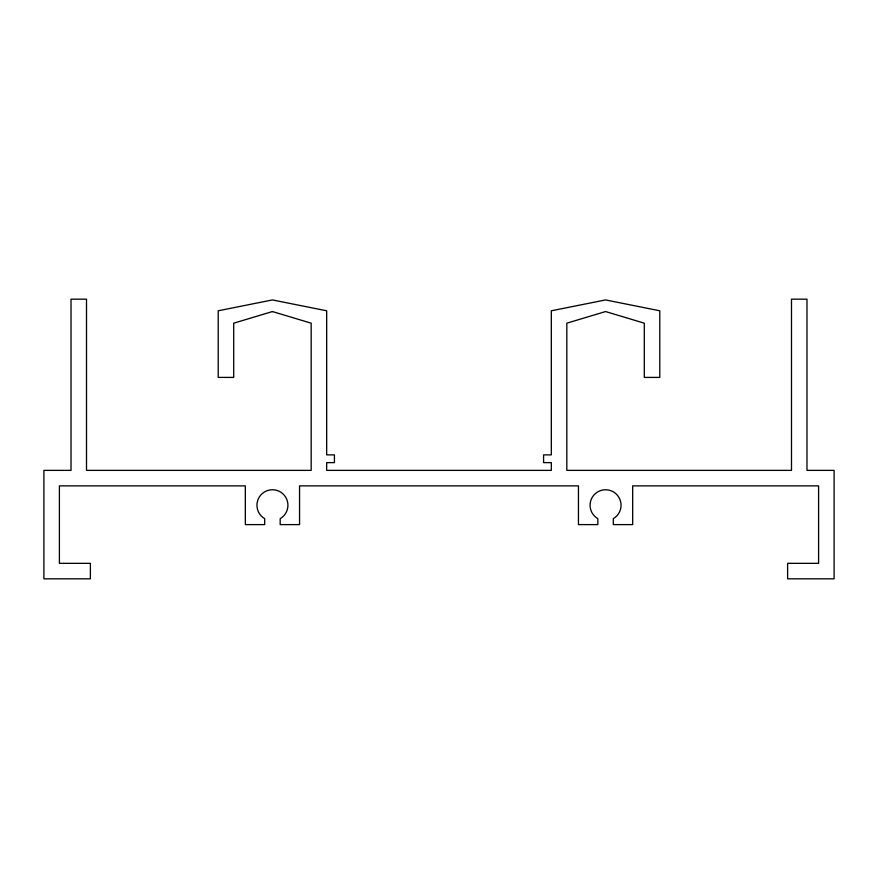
<?xml version="1.0" encoding="UTF-8"?>
<svg xmlns="http://www.w3.org/2000/svg" width="878" height="878" viewBox="0 0 878 878"><rect width="100%" height="100%" fill="white"/><g stroke="black" fill="none" stroke-linecap="round" stroke-linejoin="round"><path stroke-width="1.32" d="M272.443 311.558L233.702 323.181L233.702 377.408L218.205 377.408L218.205 310.79L272.443 299.936L326.671 310.79L326.671 454.881L334.419 454.881L334.419 462.629L326.671 462.629L326.671 470.378L551.329 470.378L551.329 462.629L543.581 462.629L543.581 454.881L551.329 454.881L551.329 310.79L605.557 299.936L659.795 310.79L659.795 377.408L644.298 377.408L644.298 323.181L605.557 311.558L566.826 323.181L566.826 470.378L791.495 470.378L791.495 299.168L806.981 299.168L806.981 470.378L834.1 470.378L834.1 578.832L787.621 578.832L787.621 563.336L818.603 563.336L818.603 485.874L632.676 485.874L632.676 524.605L613.305 524.605L613.305 518.657A15.497 15.497 0 0 0 617.432 495.28A15.497 15.497 0 0 0 593.693 495.28A15.497 15.497 0 0 0 597.819 518.657L597.819 524.605L578.448 524.605L578.448 485.874L299.552 485.874L299.552 524.605L280.181 524.605L280.181 518.657A15.497 15.497 0 0 0 284.307 495.28A15.497 15.497 0 0 0 260.568 495.28A15.497 15.497 0 0 0 264.695 518.657L264.695 524.605L245.324 524.605L245.324 485.874L59.397 485.874L59.397 563.336L90.379 563.336L90.379 578.832L43.9 578.832L43.9 470.378L71.019 470.378L71.019 299.168L86.505 299.168L86.505 470.378L311.174 470.378L311.174 323.181L272.443 311.558"/></g></svg>
